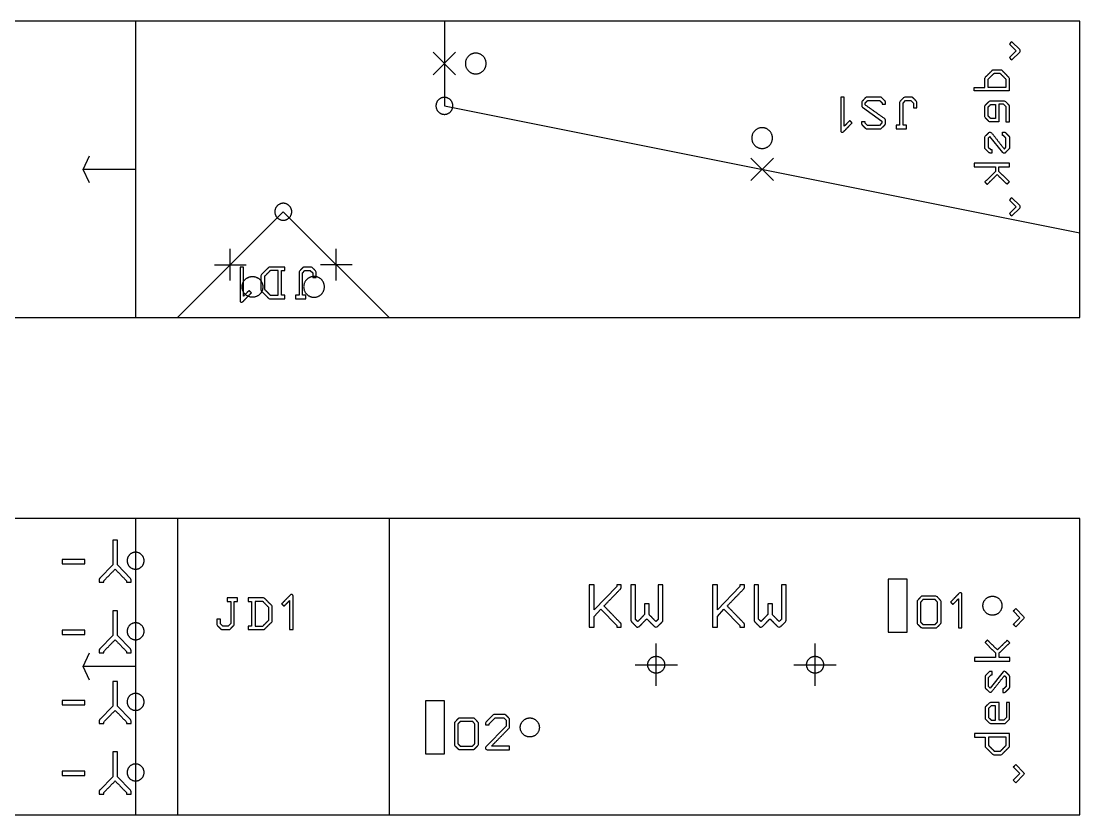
# Model space of a CAD drawing. Header units: millimetres. Extents: x 0 to 2027, y 0 to 1093.
# Drawn here: x 1527.2 to 2027, y 718.6 to 1093.4 of the extents above; entities that cross this region are included whole.
import ezdxf

# ---------------------------------------------------------------- set-up
doc = ezdxf.new("R2010")
doc.units = ezdxf.units.MM
for name, color, linetype, true_color in [('01_chablon_decoupe', 3, 'Continuous', 0x00ff00), ('02_chablon_gravure', 5, 'Continuous', 0x0000ff), ('03_chablon_decoupe_text', 20, 'Continuous', 0xff2800), ('04_chablon_contour', 200, 'Continuous', 0xbf3fff)]:
    doc.layers.add(name, color=color, linetype=linetype, true_color=true_color)

msp = doc.modelspace()

# ---------------------------------------------------------------- linework, layer by layer
at = {"layer": '01_chablon_decoupe'}
for points in [[(1936.51, 804.85), (1945.51, 804.85), (1945.51, 829.85), (1936.51, 829.85)], [(1718.09, 747.35), (1727.09, 747.35), (1727.09, 772.35), (1718.09, 772.35)]]:
    msp.add_lwpolyline(points, close=True, dxfattribs=at)
for points, knots in [([(1723, 1053.38), (1723, 1057.38), (1727, 1057.38), (1731, 1057.38), (1731, 1053.38), (1731, 1049.38), (1727, 1049.38), (1723, 1049.38), (1723, 1053.38)], [0, 0, 0, 6.283185, 6.283185, 12.566371, 12.566371, 18.849556, 18.849556, 25.132741, 25.132741, 25.132741]), ([(1646.93, 1003.38), (1646.93, 1007.38), (1650.93, 1007.38), (1654.93, 1007.38), (1654.93, 1003.38), (1654.93, 999.38), (1650.93, 999.38), (1646.93, 999.38), (1646.93, 1003.38)], [0, 0, 0, 6.283185, 6.283185, 12.566371, 12.566371, 18.849556, 18.849556, 25.132741, 25.132741, 25.132741]), ([(1577.22, 838.6), (1577.22, 842.6), (1581.22, 842.6), (1585.22, 842.6), (1585.22, 838.6), (1585.22, 834.6), (1581.22, 834.6), (1577.22, 834.6), (1577.22, 838.6)], [0, 0, 0, 6.283185, 6.283185, 12.566371, 12.566371, 18.849556, 18.849556, 25.132741, 25.132741, 25.132741]), ([(1990.25, 817.35), (1990.25, 821.85), (1985.75, 821.85), (1981.25, 821.85), (1981.25, 817.35), (1981.25, 812.85), (1985.75, 812.85), (1990.25, 812.85), (1990.25, 817.35)], [0, 0, 0, 7.068583, 7.068583, 14.137167, 14.137167, 21.20575, 21.20575, 28.274334, 28.274334, 28.274334]), ([(1577.22, 805.26), (1577.22, 809.26), (1581.22, 809.26), (1585.22, 809.26), (1585.22, 805.26), (1585.22, 801.26), (1581.22, 801.26), (1577.22, 801.26), (1577.22, 805.26)], [0, 0, 0, 6.283185, 6.283185, 12.566371, 12.566371, 18.849556, 18.849556, 25.132741, 25.132741, 25.132741]), ([(1823, 789.47), (1823, 785.47), (1827, 785.47), (1831, 785.47), (1831, 789.47), (1831, 793.47), (1827, 793.47), (1823, 793.47), (1823, 789.47)], [0, 0, 0, 6.283185, 6.283185, 12.566371, 12.566371, 18.849556, 18.849556, 25.132741, 25.132741, 25.132741]), ([(1898, 789.47), (1898, 785.47), (1902, 785.47), (1906, 785.47), (1906, 789.47), (1906, 793.47), (1902, 793.47), (1898, 793.47), (1898, 789.47)], [0, 0, 0, 6.283185, 6.283185, 12.566371, 12.566371, 18.849556, 18.849556, 25.132741, 25.132741, 25.132741]), ([(1577.22, 771.93), (1577.22, 775.93), (1581.22, 775.93), (1585.22, 775.93), (1585.22, 771.93), (1585.22, 767.93), (1581.22, 767.93), (1577.22, 767.93), (1577.22, 771.93)], [0, 0, 0, 6.283185, 6.283185, 12.566371, 12.566371, 18.849556, 18.849556, 25.132741, 25.132741, 25.132741]), ([(1771.83, 759.85), (1771.83, 764.35), (1767.33, 764.35), (1762.83, 764.35), (1762.83, 759.85), (1762.83, 755.35), (1767.33, 755.35), (1771.83, 755.35), (1771.83, 759.85)], [0, 0, 0, 7.068583, 7.068583, 14.137167, 14.137167, 21.20575, 21.20575, 28.274334, 28.274334, 28.274334]), ([(1577.22, 738.6), (1577.22, 742.6), (1581.22, 742.6), (1585.22, 742.6), (1585.22, 738.6), (1585.22, 734.6), (1581.22, 734.6), (1577.22, 734.6), (1577.22, 738.6)], [0, 0, 0, 6.283185, 6.283185, 12.566371, 12.566371, 18.849556, 18.849556, 25.132741, 25.132741, 25.132741])]:
    msp.add_rational_spline(points, [1, 0.707106781187, 1, 0.707106781187, 1, 0.707106781187, 1, 0.707106781187, 1], degree=2, knots=knots, dxfattribs=at)
at = {"layer": '02_chablon_gravure'}
for p, q in [((1581.22, 1093.38), (1581.22, 953.38)), ((1732.3, 1078.68), (1721.7, 1068.08)), ((1721.7, 1078.68), (1732.3, 1068.08)), ((1871.7, 1028.68), (1882.3, 1018.08)), ((1871.7, 1018.08), (1882.3, 1028.68)), ((1581.22, 1023.38), (1556.38, 1023.38)), ((1625.93, 970.88), (1625.93, 985.88)), ((1675.93, 970.88), (1675.93, 985.88)), ((1618.43, 978.38), (1633.43, 978.38)), ((1683.43, 978.38), (1668.43, 978.38)), ((1581.22, 858.6), (1581.22, 718.6)), ((1600.93, 858.6), (1600.93, 718.6)), ((1700.93, 858.6), (1700.93, 718.6)), ((1581.22, 788.6), (1556.38, 788.6))]:
    msp.add_line(p, q, dxfattribs=at)
for points in [[(1727, 1093.38), (1727, 1053.38), (2027, 993.38)], [(1559.48, 1016.96), (1556.38, 1023.38), (1559.48, 1029.8)], [(1700.93, 953.38), (1650.93, 1003.38), (1600.93, 953.38)], [(1559.48, 782.17), (1556.38, 788.6), (1559.48, 795.02)]]:
    msp.add_lwpolyline(points, dxfattribs=at)
for points in [[(1741.8, 1078.28), (1746.7, 1078.28), (1746.7, 1073.38), (1746.7, 1068.48), (1741.8, 1068.48), (1736.9, 1068.48), (1736.9, 1073.38), (1736.9, 1078.28), (1741.8, 1078.28)], [(1872.1, 1038.18), (1872.1, 1043.08), (1877, 1043.08), (1881.9, 1043.08), (1881.9, 1038.18), (1881.9, 1033.28), (1877, 1033.28), (1872.1, 1033.28), (1872.1, 1038.18)], [(1632.93, 964.45), (1636.39, 960.98), (1639.86, 964.45), (1643.33, 967.91), (1639.86, 971.38), (1636.39, 974.84), (1632.93, 971.38), (1629.46, 967.91), (1632.93, 964.45)], [(1668.92, 964.45), (1665.46, 960.98), (1661.99, 964.45), (1658.53, 967.91), (1661.99, 971.38), (1665.46, 974.84), (1668.92, 971.38), (1672.39, 967.91), (1668.92, 964.45)]]:
    msp.add_rational_spline(points, [1, 0.707106781187, 1, 0.707106781187, 1, 0.707106781187, 1, 0.707106781187, 1], degree=2, knots=[0, 0, 0, 7.699393, 7.699393, 15.398787, 15.398787, 23.09818, 23.09818, 30.797573, 30.797573, 30.797573], dxfattribs=at)
at = {"layer": '03_chablon_decoupe_text'}
for p, q in [((1827, 779.47), (1827, 799.47)), ((1902, 779.47), (1902, 799.47)), ((1817, 789.47), (1837, 789.47)), ((1892, 789.47), (1912, 789.47))]:
    msp.add_line(p, q, dxfattribs=at)
for points in [[(1998.65, 1079.93), (1994.91, 1083.67), (1994.34, 1083.1), (1993.76, 1082.53), (1996.93, 1079.36), (1993.76, 1076.2), (1994.34, 1075.63), (1994.91, 1075.05), (1998.65, 1078.79)], [(1941.94, 1055), (1941.94, 1044.2), (1940.31, 1044.2), (1940.31, 1042.56), (1945.19, 1042.56), (1945.19, 1044.2), (1943.55, 1044.2), (1943.55, 1054.67), (1944.7, 1055.84), (1947.23, 1055.84), (1948.43, 1054.73), (1948.43, 1052.52), (1950.04, 1052.52), (1950.04, 1055.11)], [(1924.38, 1052.71), (1933.6, 1046.22), (1933.6, 1045.34), (1932.42, 1044.17), (1926.7, 1044.17), (1925.66, 1045.26), (1925.66, 1045.81), (1923.97, 1045.81), (1923.97, 1044.93)], [(1993.71, 1053.26), (1993.71, 1045.76), (1992.18, 1045.76), (1992.18, 1052.93), (1990.95, 1054.11), (1988.8, 1054.11), (1988.8, 1045.82), (1984.65, 1045.82)], [(1990.6, 1031.33), (1984.57, 1038.94), (1983.75, 1038.15), (1983.75, 1033.95), (1984.95, 1032.75), (1985.47, 1032.75), (1985.47, 1031.12), (1984.6, 1031.12)], [(1998.65, 1006.3), (1994.91, 1010.03), (1994.34, 1009.46), (1993.76, 1008.89), (1996.93, 1005.73), (1993.76, 1002.56), (1994.34, 1001.99), (1994.91, 1001.42), (1998.65, 1005.15)], [(1644.48, 962.33), (1651.73, 962.33), (1651.73, 963.94), (1650.12, 963.94), (1650.12, 975.64), (1651.73, 975.64), (1651.73, 977.28), (1644.51, 977.28)], [(1658.36, 974.77), (1658.36, 963.97), (1656.72, 963.97), (1656.72, 962.33), (1661.61, 962.33), (1661.61, 963.97), (1659.97, 963.97), (1659.97, 974.44), (1661.11, 975.62), (1663.65, 975.62), (1664.85, 974.5), (1664.85, 972.29), (1666.46, 972.29), (1666.46, 974.88)], [(1578.8, 830.24), (1572.62, 836.61), (1572.62, 848.28), (1570.4, 848.28), (1570.4, 836.61), (1564.29, 830.28)], [(1810.49, 826.05), (1810.49, 827.18), (1808.35, 827.18), (1808.35, 826.49), (1797.69, 815.44), (1797.69, 827.18), (1795.4, 827.18), (1795.4, 807.25), (1797.69, 807.25), (1797.69, 812.31), (1800.82, 815.69), (1808.35, 807.94), (1808.35, 807.25), (1810.53, 807.25), (1810.53, 808.38)], [(1868.66, 826.05), (1868.66, 827.18), (1866.52, 827.18), (1866.52, 826.49), (1855.86, 815.44), (1855.86, 827.18), (1853.57, 827.18), (1853.57, 807.25), (1855.86, 807.25), (1855.86, 812.31), (1858.99, 815.69), (1866.52, 807.94), (1866.52, 807.25), (1868.7, 807.25), (1868.7, 808.38)], [(1627.73, 808.56), (1627.73, 819.36), (1629.37, 819.36), (1629.37, 821), (1624.48, 821), (1624.48, 819.36), (1626.12, 819.36), (1626.12, 808.89), (1624.97, 807.72), (1622.44, 807.72), (1621.24, 808.84), (1621.24, 811.05), (1619.63, 811.05), (1619.63, 808.46)], [(1641.61, 821), (1634.36, 821), (1634.36, 819.39), (1635.97, 819.39), (1635.97, 807.69), (1634.36, 807.69), (1634.36, 806.06), (1641.58, 806.06)], [(1578.8, 796.91), (1572.62, 803.27), (1572.62, 814.94), (1570.4, 814.94), (1570.4, 803.27), (1564.29, 796.94)], [(2000.47, 811.12), (1996.73, 807.39), (1996.16, 807.96), (1995.58, 808.53), (1998.75, 811.7), (1995.58, 814.86), (1996.16, 815.43), (1996.73, 816.01), (2000.47, 812.27)], [(1990.73, 786.09), (1984.7, 778.48), (1983.88, 779.27), (1983.88, 783.47), (1985.08, 784.67), (1985.6, 784.67), (1985.6, 786.31), (1984.73, 786.31)], [(1578.8, 763.58), (1572.62, 769.94), (1572.62, 781.61), (1570.4, 781.61), (1570.4, 769.94), (1564.29, 763.61)], [(1993.84, 764.16), (1993.84, 771.66), (1992.31, 771.66), (1992.31, 764.49), (1991.08, 763.31), (1988.93, 763.31), (1988.93, 771.61), (1984.78, 771.61)], [(1746.45, 761.89), (1746.45, 761.02), (1748.06, 761.02), (1748.06, 761.57), (1750.9, 764.4), (1755.01, 764.4), (1756.19, 763.23), (1756.19, 760.45), (1746.61, 750.74)], [(1578.8, 730.24), (1572.62, 736.61), (1572.62, 748.28), (1570.4, 748.28), (1570.4, 736.61), (1564.29, 730.28)], [(2000.47, 737.49), (1996.73, 733.75), (1996.16, 734.32), (1995.58, 734.9), (1998.75, 738.06), (1995.58, 741.22), (1996.16, 741.8), (1996.73, 742.37), (2000.47, 738.63)]]:
    msp.add_lwpolyline(points, dxfattribs=at)
for points, knots in [([(1998.65, 1078.79), (1998.78, 1078.93), (1998.86, 1079.14), (1998.86, 1079.39), (1998.86, 1079.58), (1998.81, 1079.77), (1998.65, 1079.93)], [30.039998, 30.039998, 30.039998, 30.039998, 31.039998, 31.039998, 31.039998, 32.039998, 32.039998, 32.039998, 32.039998]), ([(1914.51, 1040.95), (1914.62, 1040.9), (1914.78, 1040.9), (1914.89, 1040.9), (1915.08, 1040.9), (1915.27, 1041.01), (1915.43, 1041.17)], [7, 7, 7, 7, 8, 8, 8, 9, 9, 9, 9]), ([(1991.83, 1031.28), (1991.66, 1031.12), (1991.45, 1031.03), (1991.2, 1031.03), (1990.95, 1031.03), (1990.76, 1031.14), (1990.6, 1031.33)], [29.769314, 29.769314, 29.769314, 29.769314, 30.769314, 30.769314, 30.769314, 31.769314, 31.769314, 31.769314, 31.769314]), ([(1998.65, 1005.15), (1998.78, 1005.29), (1998.86, 1005.51), (1998.86, 1005.75), (1998.86, 1005.94), (1998.81, 1006.13), (1998.65, 1006.3)], [30.039998, 30.039998, 30.039998, 30.039998, 31.039998, 31.039998, 31.039998, 32.039998, 32.039998, 32.039998, 32.039998]), ([(1630.92, 960.73), (1631.03, 960.67), (1631.2, 960.67), (1631.31, 960.67), (1631.5, 960.67), (1631.69, 960.78), (1631.85, 960.94)], [7, 7, 7, 7, 8, 8, 8, 9, 9, 9, 9]), ([(1655.17, 822.61), (1655.06, 822.66), (1654.89, 822.66), (1654.78, 822.66), (1654.59, 822.66), (1654.4, 822.56), (1654.24, 822.39)], [7, 7, 7, 7, 8, 8, 8, 9, 9, 9, 9]), ([(1970.95, 823.43), (1970.84, 823.48), (1970.68, 823.48), (1970.57, 823.48), (1970.38, 823.48), (1970.18, 823.38), (1970.02, 823.21)], [7, 7, 7, 7, 8, 8, 8, 9, 9, 9, 9]), ([(2000.47, 812.27), (2000.6, 812.13), (2000.68, 811.91), (2000.68, 811.67), (2000.68, 811.48), (2000.63, 811.29), (2000.47, 811.12)], [30.039998, 30.039998, 30.039998, 30.039998, 31.039998, 31.039998, 31.039998, 32.039998, 32.039998, 32.039998, 32.039998]), ([(1826.09, 807.58), (1826.31, 807.36), (1826.6, 807.22), (1826.86, 807.22), (1827.15, 807.22), (1827.4, 807.36), (1827.62, 807.54)], [-2, -2, -2, -2, -1, -1, -1, 0, 0, 0, 0]), ([(1884.26, 807.58), (1884.48, 807.36), (1884.77, 807.22), (1885.03, 807.22), (1885.32, 807.22), (1885.57, 807.36), (1885.79, 807.54)], [-2, -2, -2, -2, -1, -1, -1, 0, 0, 0, 0]), ([(1991.96, 786.14), (1991.79, 786.31), (1991.57, 786.39), (1991.33, 786.39), (1991.08, 786.39), (1990.89, 786.28), (1990.73, 786.09)], [29.769314, 29.769314, 29.769314, 29.769314, 30.769314, 30.769314, 30.769314, 31.769314, 31.769314, 31.769314, 31.769314]), ([(1746.61, 750.74), (1746.45, 750.58), (1746.37, 750.36), (1746.37, 750.17), (1746.37, 749.98), (1746.45, 749.76), (1746.61, 749.59), (1746.78, 749.43), (1747, 749.35), (1747.19, 749.35)], [28.231629, 28.231629, 28.231629, 28.231629, 29.231629, 29.231629, 29.231629, 30.231629, 30.231629, 30.231629, 31.231629, 31.231629, 31.231629, 31.231629]), ([(2000.47, 738.63), (2000.6, 738.5), (2000.68, 738.28), (2000.68, 738.03), (2000.68, 737.84), (2000.63, 737.65), (2000.47, 737.49)], [30.039998, 30.039998, 30.039998, 30.039998, 31.039998, 31.039998, 31.039998, 32.039998, 32.039998, 32.039998, 32.039998])]:
    msp.add_open_spline(points, degree=3, knots=knots, dxfattribs=at)
for points, degree in [([(1982.39, 1066.93), (1984.04, 1068.56), (1985.69, 1070.2)], 2), ([(1985.69, 1070.2), (1985.88, 1070.39), (1986.13, 1070.44), (1986.26, 1070.44)], 3), ([(1986.26, 1070.44), (1987.94, 1070.44), (1989.62, 1070.44)], 2), ([(1989.62, 1070.44), (1989.89, 1070.44), (1990.11, 1070.28), (1990.19, 1070.2)], 3), ([(1990.19, 1070.2), (1991.84, 1068.52), (1993.49, 1066.84)], 2), ([(1982.15, 1066.38), (1982.15, 1066.65), (1982.31, 1066.84), (1982.39, 1066.93)], 3), ([(1982.15, 1062.13), (1982.15, 1064.25), (1982.15, 1066.38)], 2), ([(1983.75, 1066.03), (1985.17, 1067.43), (1986.59, 1068.83)], 2), ([(1983.75, 1062.13), (1983.75, 1064.08), (1983.75, 1066.03)], 2), ([(1986.59, 1068.83), (1987.94, 1068.83), (1989.29, 1068.83)], 2), ([(1989.29, 1068.83), (1990.71, 1067.39), (1992.13, 1065.94)], 2), ([(1992.13, 1065.94), (1992.13, 1064.03), (1992.13, 1062.13)], 2), ([(1993.49, 1066.84), (1993.68, 1066.65), (1993.71, 1066.38), (1993.71, 1066.27)], 3), ([(1993.71, 1066.27), (1993.71, 1063.38), (1993.71, 1060.49)], 2), ([(1977.13, 1060.49), (1977.13, 1061.31), (1977.13, 1062.13)], 2), ([(1977.13, 1062.13), (1979.64, 1062.13), (1982.15, 1062.13)], 2), ([(1993.71, 1060.49), (1985.42, 1060.49), (1977.13, 1060.49)], 2), ([(1992.13, 1062.13), (1987.94, 1062.13), (1983.75, 1062.13)], 2), ([(1915.73, 1057.48), (1914.92, 1057.48), (1914.1, 1057.48)], 2), ([(1914.1, 1057.48), (1914.1, 1049.6), (1914.1, 1041.72)], 2), ([(1915.73, 1043.73), (1915.73, 1050.61), (1915.73, 1057.48)], 2), ([(1924.24, 1055.54), (1924.11, 1055.38), (1924.02, 1055.22), (1924.02, 1055)], 3), ([(1924.02, 1055), (1924.02, 1054.19), (1924.02, 1053.39)], 2), ([(1925.8, 1057.23), (1925.02, 1056.39), (1924.24, 1055.54)], 2), ([(1925.66, 1054.67), (1926.21, 1055.27), (1926.75, 1055.87)], 2), ([(1925.66, 1053.83), (1925.66, 1054.25), (1925.66, 1054.67)], 2), ([(1926.4, 1057.53), (1926.15, 1057.53), (1925.96, 1057.4), (1925.8, 1057.23)], 3), ([(1932.83, 1057.53), (1929.62, 1057.53), (1926.4, 1057.53)], 2), ([(1926.75, 1055.87), (1929.63, 1055.87), (1932.51, 1055.87)], 2), ([(1932.51, 1055.87), (1933.09, 1055.3), (1933.68, 1054.73)], 2), ([(1933.41, 1057.29), (1933.16, 1057.53), (1932.83, 1057.53)], 2), ([(1935.07, 1055.63), (1934.24, 1056.46), (1933.41, 1057.29)], 2), ([(1933.68, 1054.73), (1933.68, 1054.47), (1933.68, 1054.21)], 2), ([(1935.32, 1055.05), (1935.32, 1055.38), (1935.07, 1055.63)], 2), ([(1935.32, 1054.21), (1935.32, 1054.63), (1935.32, 1055.05)], 2), ([(1942.16, 1055.57), (1941.97, 1055.38), (1941.94, 1055.11), (1941.94, 1055)], 3), ([(1943.77, 1057.23), (1942.97, 1056.4), (1942.16, 1055.57)], 2), ([(1944.37, 1057.48), (1944.1, 1057.48), (1943.88, 1057.34), (1943.77, 1057.23)], 3), ([(1947.59, 1057.48), (1945.98, 1057.48), (1944.37, 1057.48)], 2), ([(1948.16, 1057.26), (1947.97, 1057.45), (1947.7, 1057.48), (1947.59, 1057.48)], 3), ([(1949.8, 1055.68), (1948.98, 1056.47), (1948.16, 1057.26)], 2), ([(1950.04, 1055.11), (1950.04, 1055.38), (1949.88, 1055.6), (1949.8, 1055.68)], 3), ([(1982.42, 1053.78), (1983.28, 1054.61), (1984.14, 1055.44)], 2), ([(1984.14, 1055.44), (1984.22, 1055.53), (1984.41, 1055.72), (1984.68, 1055.72)], 3), ([(1984.68, 1055.72), (1987.98, 1055.72), (1991.28, 1055.72)], 2), ([(1991.28, 1055.72), (1991.42, 1055.72), (1991.66, 1055.69), (1991.85, 1055.5)], 3), ([(1991.85, 1055.5), (1992.67, 1054.65), (1993.49, 1053.81)], 2), ([(1924.02, 1053.39), (1924.02, 1053.12), (1924.13, 1052.87), (1924.38, 1052.71)], 3), ([(1934.88, 1047.33), (1930.27, 1050.58), (1925.66, 1053.83)], 2), ([(1933.68, 1054.21), (1934.5, 1054.21), (1935.32, 1054.21)], 2), ([(1982.12, 1053.18), (1982.12, 1053.32), (1982.23, 1053.59), (1982.42, 1053.78)], 3), ([(1982.12, 1048.24), (1982.12, 1050.71), (1982.12, 1053.18)], 2), ([(1983.78, 1052.88), (1984.4, 1053.48), (1985.01, 1054.08)], 2), ([(1983.78, 1048.57), (1983.78, 1050.73), (1983.78, 1052.88)], 2), ([(1985.01, 1054.08), (1986.06, 1054.08), (1987.11, 1054.08)], 2), ([(1987.11, 1054.08), (1987.11, 1050.74), (1987.11, 1047.4)], 2), ([(1993.49, 1053.81), (1993.57, 1053.73), (1993.71, 1053.51), (1993.71, 1053.26)], 3), ([(1915.43, 1041.17), (1917.47, 1043.26), (1919.5, 1045.34)], 2), ([(1918.35, 1046.41), (1917.04, 1045.07), (1915.73, 1043.73)], 2), ([(1919.5, 1045.34), (1918.92, 1045.88), (1918.35, 1046.41)], 2), ([(1923.97, 1044.93), (1923.97, 1044.61), (1924.22, 1044.36)], 2), ([(1935.23, 1046.65), (1935.23, 1046.93), (1935.12, 1047.17), (1934.88, 1047.33)], 3), ([(1934.99, 1044.44), (1935.23, 1044.69), (1935.23, 1045.02)], 2), ([(1935.23, 1045.02), (1935.23, 1045.83), (1935.23, 1046.65)], 2), ([(1982.42, 1047.67), (1982.34, 1047.75), (1982.12, 1047.97), (1982.12, 1048.24)], 3), ([(1984.11, 1046.06), (1983.26, 1046.87), (1982.42, 1047.67)], 2), ([(1984.98, 1047.4), (1984.38, 1047.98), (1983.78, 1048.57)], 2), ([(1984.65, 1045.82), (1984.52, 1045.82), (1984.3, 1045.87), (1984.11, 1046.06)], 3), ([(1987.11, 1047.4), (1986.05, 1047.4), (1984.98, 1047.4)], 2), ([(1914.1, 1041.72), (1914.1, 1041.36), (1914.18, 1041.09), (1914.51, 1040.95)], 3), ([(1924.22, 1044.36), (1925.01, 1043.57), (1925.8, 1042.78)], 2), ([(1925.8, 1042.78), (1925.96, 1042.62), (1926.15, 1042.56), (1926.37, 1042.56)], 3), ([(1926.37, 1042.56), (1929.56, 1042.56), (1932.75, 1042.56)], 2), ([(1932.75, 1042.56), (1932.97, 1042.56), (1933.16, 1042.62), (1933.32, 1042.78)], 3), ([(1933.32, 1042.78), (1934.16, 1043.61), (1934.99, 1044.44)], 2), ([(1982.36, 1039.11), (1983.22, 1039.93), (1984.08, 1040.74)], 2), ([(1984.08, 1040.74), (1984.22, 1040.88), (1984.41, 1040.96), (1984.61, 1040.96)], 3), ([(1984.61, 1040.96), (1984.66, 1040.96), (1984.71, 1040.96)], 2), ([(1984.71, 1040.96), (1984.95, 1040.93), (1985.17, 1040.85), (1985.31, 1040.66)], 3), ([(1985.31, 1040.66), (1988.31, 1036.87), (1991.31, 1033.08)], 2), ([(1990.52, 1039.35), (1990.52, 1040.17), (1990.52, 1040.99)], 2), ([(1990.52, 1040.99), (1990.9, 1040.99), (1991.28, 1040.99)], 2), ([(1991.28, 1040.99), (1991.53, 1040.99), (1991.72, 1040.91), (1991.88, 1040.74)], 3), ([(1991.88, 1040.74), (1992.7, 1039.9), (1993.52, 1039.05)], 2), ([(1982.12, 1038.51), (1982.12, 1038.75), (1982.2, 1038.94), (1982.36, 1039.11)], 3), ([(1982.12, 1033.63), (1982.12, 1036.07), (1982.12, 1038.51)], 2), ([(1990.93, 1039.35), (1990.72, 1039.35), (1990.52, 1039.35)], 2), ([(1992.13, 1038.15), (1991.53, 1038.75), (1990.93, 1039.35)], 2), ([(1992.13, 1033.9), (1992.13, 1036.03), (1992.13, 1038.15)], 2), ([(1993.52, 1039.05), (1993.76, 1038.81), (1993.76, 1038.48)], 2), ([(1993.76, 1038.48), (1993.76, 1036.03), (1993.76, 1033.57)], 2), ([(1982.36, 1033.05), (1982.12, 1033.3), (1982.12, 1033.63)], 2), ([(1984.03, 1031.36), (1983.2, 1032.21), (1982.36, 1033.05)], 2), ([(1984.6, 1031.12), (1984.27, 1031.12), (1984.03, 1031.36)], 2), ([(1991.31, 1033.08), (1991.72, 1033.49), (1992.13, 1033.9)], 2), ([(1993.52, 1033), (1992.67, 1032.14), (1991.83, 1031.28)], 2), ([(1993.76, 1033.57), (1993.76, 1033.24), (1993.52, 1033)], 2), ([(1993.76, 1026.26), (1985.45, 1026.26), (1977.13, 1026.26)], 2), ([(1977.13, 1026.26), (1977.13, 1025.42), (1977.13, 1024.57)], 2), ([(1993.76, 1024.57), (1993.76, 1025.42), (1993.76, 1026.26)], 2), ([(1977.13, 1024.57), (1982.12, 1024.57), (1987.11, 1024.57)], 2), ([(1987.11, 1022.36), (1984.61, 1019.91), (1982.12, 1017.45)], 2), ([(1983.26, 1016.31), (1985.61, 1018.61), (1987.95, 1020.92)], 2), ([(1987.11, 1024.57), (1987.11, 1023.47), (1987.11, 1022.36)], 2), ([(1987.95, 1020.92), (1990.29, 1018.65), (1992.62, 1016.39)], 2), ([(1988.75, 1022.39), (1988.75, 1023.48), (1988.75, 1024.57)], 2), ([(1988.75, 1024.57), (1991.25, 1024.57), (1993.76, 1024.57)], 2), ([(1993.76, 1017.56), (1991.25, 1019.98), (1988.75, 1022.39)], 2), ([(1982.12, 1017.45), (1982.69, 1016.88), (1983.26, 1016.31)], 2), ([(1992.62, 1016.39), (1993.19, 1016.98), (1993.76, 1017.56)], 2), ([(1632.15, 977.25), (1631.33, 977.25), (1630.51, 977.25)], 2), ([(1630.51, 977.25), (1630.51, 969.37), (1630.51, 961.49)], 2), ([(1632.15, 963.51), (1632.15, 970.38), (1632.15, 977.25)], 2), ([(1643.93, 977.01), (1642.28, 975.37), (1640.63, 973.73)], 2), ([(1644.83, 975.62), (1643.43, 974.21), (1642.02, 972.81)], 2), ([(1644.51, 977.28), (1644.37, 977.28), (1644.12, 977.2), (1643.93, 977.01)], 3), ([(1648.49, 975.62), (1646.66, 975.62), (1644.83, 975.62)], 2), ([(1648.49, 963.94), (1648.49, 969.78), (1648.49, 975.62)], 2), ([(1658.58, 975.34), (1658.39, 975.15), (1658.36, 974.88), (1658.36, 974.77)], 3), ([(1660.19, 977.01), (1659.38, 976.18), (1658.58, 975.34)], 2), ([(1660.79, 977.25), (1660.51, 977.25), (1660.3, 977.12), (1660.19, 977.01)], 3), ([(1664.01, 977.25), (1662.4, 977.25), (1660.79, 977.25)], 2), ([(1664.58, 977.03), (1664.39, 977.23), (1664.11, 977.25), (1664.01, 977.25)], 3), ([(1666.21, 975.45), (1665.4, 976.24), (1664.58, 977.03)], 2), ([(1666.46, 974.88), (1666.46, 975.15), (1666.3, 975.37), (1666.21, 975.45)], 3), ([(1640.63, 973.73), (1640.55, 973.65), (1640.39, 973.41), (1640.39, 973.13)], 3), ([(1640.39, 973.13), (1640.39, 969.81), (1640.39, 966.48)], 2), ([(1642.02, 972.81), (1642.02, 969.81), (1642.02, 966.81)], 2), ([(1631.85, 960.94), (1633.88, 963.03), (1635.91, 965.12)], 2), ([(1634.77, 966.18), (1633.46, 964.84), (1632.15, 963.51)], 2), ([(1635.91, 965.12), (1635.34, 965.65), (1634.77, 966.18)], 2), ([(1640.39, 966.48), (1640.39, 966.34), (1640.44, 966.1), (1640.63, 965.91)], 3), ([(1640.63, 965.91), (1642.27, 964.24), (1643.91, 962.58)], 2), ([(1642.02, 966.81), (1643.43, 965.38), (1644.83, 963.94)], 2), ([(1630.51, 961.49), (1630.51, 961.13), (1630.6, 960.86), (1630.92, 960.73)], 3), ([(1643.91, 962.58), (1643.99, 962.5), (1644.21, 962.33), (1644.48, 962.33)], 3), ([(1644.83, 963.94), (1646.66, 963.94), (1648.49, 963.94)], 2), ([(1557.31, 839.19), (1551.89, 839.19), (1546.47, 839.19)], 2), ([(1546.47, 839.19), (1546.47, 838.17), (1546.47, 837.15)], 2), ([(1546.47, 837.15), (1551.89, 837.15), (1557.31, 837.15)], 2), ([(1557.31, 837.15), (1557.31, 838.17), (1557.31, 839.19)], 2), ([(1564.29, 830.28), (1563.96, 829.95), (1563.96, 829.51)], 2), ([(1566.15, 829.08), (1568.86, 831.84), (1571.56, 834.61)], 2), ([(1571.56, 834.61), (1574.24, 831.84), (1576.91, 829.08)], 2), ([(1579.09, 829.44), (1579.09, 829.73), (1579.02, 830.02), (1578.8, 830.24)], 3), ([(1563.96, 829.51), (1563.96, 828.95), (1563.96, 828.39)], 2), ([(1563.96, 828.39), (1565.06, 828.39), (1566.15, 828.39)], 2), ([(1566.15, 828.39), (1566.15, 828.73), (1566.15, 829.08)], 2), ([(1576.91, 829.08), (1576.91, 828.73), (1576.91, 828.39)], 2), ([(1576.91, 828.39), (1578, 828.39), (1579.09, 828.39)], 2), ([(1579.09, 828.39), (1579.09, 828.91), (1579.09, 829.44)], 2), ([(1802.35, 817.22), (1806.26, 821.25), (1810.16, 825.29)], 2), ([(1810.16, 825.29), (1810.49, 825.62), (1810.49, 826.05)], 2), ([(1817.18, 827.18), (1816.11, 827.18), (1815.04, 827.18)], 2), ([(1815.04, 827.18), (1815.04, 818.84), (1815.04, 810.49)], 2), ([(1817.18, 810.93), (1817.18, 819.05), (1817.18, 827.18)], 2), ([(1830.16, 827.18), (1829.07, 827.18), (1827.98, 827.18)], 2), ([(1827.98, 827.18), (1827.98, 819.07), (1827.98, 810.96)], 2), ([(1830.16, 810.49), (1830.16, 818.84), (1830.16, 827.18)], 2), ([(1860.52, 817.22), (1864.43, 821.25), (1868.33, 825.29)], 2), ([(1868.33, 825.29), (1868.66, 825.62), (1868.66, 826.05)], 2), ([(1875.35, 827.18), (1874.28, 827.18), (1873.21, 827.18)], 2), ([(1873.21, 827.18), (1873.21, 818.84), (1873.21, 810.49)], 2), ([(1875.35, 810.93), (1875.35, 819.05), (1875.35, 827.18)], 2), ([(1888.33, 827.18), (1887.24, 827.18), (1886.15, 827.18)], 2), ([(1886.15, 827.18), (1886.15, 819.07), (1886.15, 810.96)], 2), ([(1888.33, 810.49), (1888.33, 818.84), (1888.33, 827.18)], 2), ([(1642.18, 820.76), (1642.1, 820.84), (1641.88, 821), (1641.61, 821)], 3), ([(1645.46, 817.43), (1643.82, 819.09), (1642.18, 820.76)], 2), ([(1654.24, 822.39), (1652.21, 820.31), (1650.17, 818.22)], 2), ([(1651.32, 817.16), (1652.63, 818.49), (1653.94, 819.83)], 2), ([(1653.94, 819.83), (1653.94, 812.96), (1653.94, 806.08)], 2), ([(1655.57, 821.85), (1655.57, 822.2), (1655.49, 822.47), (1655.17, 822.61)], 3), ([(1655.57, 806.08), (1655.57, 813.96), (1655.57, 821.85)], 2), ([(1950.41, 819.88), (1950.3, 819.78), (1950.14, 819.58), (1950.14, 819.34)], 3), ([(1951.97, 821.58), (1951.19, 820.73), (1950.41, 819.88)], 2), ([(1952.92, 820.21), (1952.38, 819.61), (1951.83, 819.01)], 2), ([(1952.57, 821.82), (1952.4, 821.82), (1952.16, 821.79), (1951.97, 821.58)], 3), ([(1959.03, 821.82), (1955.8, 821.82), (1952.57, 821.82)], 2), ([(1958.68, 820.21), (1955.8, 820.21), (1952.92, 820.21)], 2), ([(1959.85, 818.98), (1959.26, 819.6), (1958.68, 820.21)], 2), ([(1959.63, 821.58), (1959.55, 821.68), (1959.3, 821.82), (1959.03, 821.82)], 3), ([(1961.27, 819.88), (1960.45, 820.73), (1959.63, 821.58)], 2), ([(1961.48, 819.31), (1961.48, 819.45), (1961.46, 819.69), (1961.27, 819.88)], 3), ([(1970.02, 823.21), (1967.99, 821.13), (1965.96, 819.04)], 2), ([(1967.1, 817.98), (1968.41, 819.31), (1969.72, 820.65)], 2), ([(1969.72, 820.65), (1969.72, 813.78), (1969.72, 806.9)], 2), ([(1971.36, 822.67), (1971.36, 823.02), (1971.28, 823.29), (1970.95, 823.43)], 3), ([(1971.36, 806.9), (1971.36, 814.78), (1971.36, 822.67)], 2), ([(1641.26, 819.39), (1639.43, 819.39), (1637.6, 819.39)], 2), ([(1637.6, 819.39), (1637.6, 813.56), (1637.6, 807.72)], 2), ([(1644.07, 816.53), (1642.66, 817.96), (1641.26, 819.39)], 2), ([(1644.07, 810.53), (1644.07, 813.53), (1644.07, 816.53)], 2), ([(1645.7, 816.86), (1645.7, 816.99), (1645.65, 817.24), (1645.46, 817.43)], 3), ([(1645.7, 810.2), (1645.7, 813.53), (1645.7, 816.86)], 2), ([(1650.17, 818.22), (1650.75, 817.69), (1651.32, 817.16)], 2), ([(1810.2, 809.14), (1806.27, 813.18), (1802.35, 817.22)], 2), ([(1823.66, 818.27), (1822.56, 818.27), (1821.47, 818.27)], 2), ([(1821.47, 818.27), (1821.47, 815.74), (1821.47, 813.22)], 2), ([(1823.66, 813.14), (1823.66, 815.71), (1823.66, 818.27)], 2), ([(1868.37, 809.14), (1864.44, 813.18), (1860.52, 817.22)], 2), ([(1881.83, 818.27), (1880.73, 818.27), (1879.64, 818.27)], 2), ([(1879.64, 818.27), (1879.64, 815.74), (1879.64, 813.22)], 2), ([(1881.83, 813.14), (1881.83, 815.71), (1881.83, 818.27)], 2), ([(1950.14, 819.34), (1950.14, 814.31), (1950.14, 809.28)], 2), ([(1951.83, 819.01), (1951.83, 814.32), (1951.83, 809.63)], 2), ([(1959.85, 809.71), (1959.85, 814.35), (1959.85, 818.98)], 2), ([(1961.48, 809.36), (1961.48, 814.33), (1961.48, 819.31)], 2), ([(1965.96, 819.04), (1966.53, 818.51), (1967.1, 817.98)], 2), ([(1641.26, 807.72), (1642.66, 809.12), (1644.07, 810.53)], 2), ([(1645.46, 809.6), (1645.54, 809.68), (1645.7, 809.93), (1645.7, 810.2)], 3), ([(1815.04, 810.49), (1815.04, 810.05), (1815.36, 809.73)], 2), ([(1815.36, 809.73), (1816.46, 808.64), (1817.55, 807.54)], 2), ([(1818.31, 809.87), (1817.75, 810.4), (1817.18, 810.93)], 2), ([(1821.47, 813.22), (1819.89, 811.54), (1818.31, 809.87)], 2), ([(1819.07, 807.54), (1820.8, 809.36), (1822.53, 811.18)], 2), ([(1822.53, 811.18), (1824.31, 809.38), (1826.09, 807.58)], 2), ([(1826.86, 809.87), (1825.26, 811.51), (1823.66, 813.14)], 2), ([(1827.98, 810.96), (1827.42, 810.42), (1826.86, 809.87)], 2), ([(1829.84, 809.69), (1830.06, 809.91), (1830.16, 810.16), (1830.16, 810.49)], 3), ([(1873.21, 810.49), (1873.21, 810.05), (1873.53, 809.73)], 2), ([(1873.53, 809.73), (1874.63, 808.64), (1875.72, 807.54)], 2), ([(1876.48, 809.87), (1875.92, 810.4), (1875.35, 810.93)], 2), ([(1879.64, 813.22), (1878.06, 811.54), (1876.48, 809.87)], 2), ([(1877.24, 807.54), (1878.97, 809.36), (1880.7, 811.18)], 2), ([(1880.7, 811.18), (1882.48, 809.38), (1884.26, 807.58)], 2), ([(1885.03, 809.87), (1883.43, 811.51), (1881.83, 813.14)], 2), ([(1886.15, 810.96), (1885.59, 810.42), (1885.03, 809.87)], 2), ([(1888.01, 809.69), (1888.23, 809.91), (1888.33, 810.16), (1888.33, 810.49)], 3), ([(1958.68, 808.54), (1959.26, 809.13), (1959.85, 809.71)], 2), ([(1557.31, 805.85), (1551.89, 805.85), (1546.47, 805.85)], 2), ([(1546.47, 805.85), (1546.47, 804.84), (1546.47, 803.82)], 2), ([(1557.31, 803.82), (1557.31, 804.84), (1557.31, 805.85)], 2), ([(1619.63, 808.46), (1619.63, 808.18), (1619.79, 807.96), (1619.87, 807.88)], 3), ([(1619.87, 807.88), (1620.69, 807.09), (1621.51, 806.3)], 2), ([(1621.51, 806.3), (1621.7, 806.11), (1621.97, 806.08), (1622.08, 806.08)], 3), ([(1622.08, 806.08), (1623.69, 806.08), (1625.3, 806.08)], 2), ([(1625.3, 806.08), (1625.57, 806.08), (1625.79, 806.22), (1625.9, 806.33)], 3), ([(1625.9, 806.33), (1626.71, 807.16), (1627.51, 807.99)], 2), ([(1627.51, 807.99), (1627.7, 808.18), (1627.73, 808.46), (1627.73, 808.56)], 3), ([(1637.6, 807.72), (1639.43, 807.72), (1641.26, 807.72)], 2), ([(1641.58, 806.06), (1641.72, 806.06), (1641.97, 806.14), (1642.16, 806.33)], 3), ([(1642.16, 806.33), (1643.81, 807.96), (1645.46, 809.6)], 2), ([(1653.94, 806.08), (1654.76, 806.08), (1655.57, 806.08)], 2), ([(1810.53, 808.38), (1810.53, 808.82), (1810.2, 809.14)], 2), ([(1817.55, 807.54), (1817.87, 807.22), (1818.31, 807.22)], 2), ([(1818.31, 807.22), (1818.56, 807.22), (1818.86, 807.33), (1819.07, 807.54)], 3), ([(1827.62, 807.54), (1828.73, 808.62), (1829.84, 809.69)], 2), ([(1868.7, 808.38), (1868.7, 808.82), (1868.37, 809.14)], 2), ([(1875.72, 807.54), (1876.04, 807.22), (1876.48, 807.22)], 2), ([(1876.48, 807.22), (1876.73, 807.22), (1877.03, 807.33), (1877.24, 807.54)], 3), ([(1885.79, 807.54), (1886.9, 808.62), (1888.01, 809.69)], 2), ([(1950.14, 809.28), (1950.14, 809.14), (1950.19, 808.87), (1950.38, 808.68)], 3), ([(1950.38, 808.68), (1951.19, 807.9), (1951.99, 807.12)], 2), ([(1951.83, 809.63), (1952.36, 809.08), (1952.89, 808.54)], 2), ([(1951.99, 807.12), (1952.08, 807.04), (1952.29, 806.9), (1952.57, 806.9)], 3), ([(1952.57, 806.9), (1955.78, 806.9), (1959, 806.9)], 2), ([(1952.89, 808.54), (1955.78, 808.54), (1958.68, 808.54)], 2), ([(1959, 806.9), (1959.14, 806.9), (1959.38, 806.96), (1959.58, 807.15)], 3), ([(1959.58, 807.15), (1960.41, 807.97), (1961.24, 808.78)], 2), ([(1961.24, 808.78), (1961.35, 808.87), (1961.48, 809.08), (1961.48, 809.36)], 3), ([(1969.72, 806.9), (1970.54, 806.9), (1971.36, 806.9)], 2), ([(1546.47, 803.82), (1551.89, 803.82), (1557.31, 803.82)], 2), ([(1566.15, 795.74), (1568.86, 798.51), (1571.56, 801.27)], 2), ([(1571.56, 801.27), (1574.24, 798.51), (1576.91, 795.74)], 2), ([(1983.39, 801.11), (1982.82, 800.54), (1982.25, 799.97)], 2), ([(1982.25, 799.97), (1984.74, 797.51), (1987.24, 795.06)], 2), ([(1988.08, 796.51), (1985.74, 798.81), (1983.39, 801.11)], 2), ([(1992.75, 801.03), (1990.42, 798.77), (1988.08, 796.51)], 2), ([(1988.87, 795.03), (1991.38, 797.45), (1993.89, 799.86)], 2), ([(1993.89, 799.86), (1993.32, 800.45), (1992.75, 801.03)], 2), ([(1564.29, 796.94), (1563.96, 796.62), (1563.96, 796.18)], 2), ([(1563.96, 796.18), (1563.96, 795.62), (1563.96, 795.05)], 2), ([(1563.96, 795.05), (1565.06, 795.05), (1566.15, 795.05)], 2), ([(1566.15, 795.05), (1566.15, 795.4), (1566.15, 795.74)], 2), ([(1576.91, 795.74), (1576.91, 795.4), (1576.91, 795.05)], 2), ([(1576.91, 795.05), (1578, 795.05), (1579.09, 795.05)], 2), ([(1579.09, 796.11), (1579.09, 796.4), (1579.02, 796.69), (1578.8, 796.91)], 3), ([(1579.09, 795.05), (1579.09, 795.58), (1579.09, 796.11)], 2), ([(1987.24, 795.06), (1987.24, 793.96), (1987.24, 792.85)], 2), ([(1988.87, 792.85), (1988.87, 793.94), (1988.87, 795.03)], 2), ([(1987.24, 792.85), (1982.25, 792.85), (1977.26, 792.85)], 2), ([(1977.26, 792.85), (1977.26, 792.01), (1977.26, 791.16)], 2), ([(1977.26, 791.16), (1985.57, 791.16), (1993.89, 791.16)], 2), ([(1993.89, 792.85), (1991.38, 792.85), (1988.87, 792.85)], 2), ([(1993.89, 791.16), (1993.89, 792.01), (1993.89, 792.85)], 2), ([(1984.16, 786.06), (1983.32, 785.21), (1982.49, 784.37)], 2), ([(1984.73, 786.31), (1984.4, 786.31), (1984.16, 786.06)], 2), ([(1993.65, 784.42), (1992.8, 785.28), (1991.96, 786.14)], 2), ([(1982.49, 784.37), (1982.25, 784.12), (1982.25, 783.8)], 2), ([(1982.25, 783.8), (1982.25, 781.36), (1982.25, 778.91)], 2), ([(1985.44, 776.76), (1988.44, 780.55), (1991.44, 784.34)], 2), ([(1991.44, 784.34), (1991.85, 783.93), (1992.26, 783.52)], 2), ([(1992.26, 783.52), (1992.26, 781.4), (1992.26, 779.27)], 2), ([(1993.89, 783.85), (1993.89, 784.18), (1993.65, 784.42)], 2), ([(1993.89, 778.94), (1993.89, 781.4), (1993.89, 783.85)], 2), ([(1982.25, 778.91), (1982.25, 778.67), (1982.33, 778.48), (1982.49, 778.31)], 3), ([(1982.49, 778.31), (1983.35, 777.5), (1984.21, 776.68)], 2), ([(1984.21, 776.68), (1984.35, 776.54), (1984.54, 776.46), (1984.74, 776.46)], 3), ([(1984.74, 776.46), (1984.79, 776.46), (1984.84, 776.46)], 2), ([(1984.84, 776.46), (1985.08, 776.49), (1985.3, 776.57), (1985.44, 776.76)], 3), ([(1991.06, 778.07), (1990.85, 778.07), (1990.65, 778.07)], 2), ([(1990.65, 778.07), (1990.65, 777.25), (1990.65, 776.43)], 2), ([(1990.65, 776.43), (1991.03, 776.43), (1991.41, 776.43)], 2), ([(1992.26, 779.27), (1991.66, 778.67), (1991.06, 778.07)], 2), ([(1991.41, 776.43), (1991.66, 776.43), (1991.85, 776.51), (1992.01, 776.68)], 3), ([(1992.01, 776.68), (1992.83, 777.52), (1993.65, 778.37)], 2), ([(1993.65, 778.37), (1993.89, 778.61), (1993.89, 778.94)], 2), ([(1557.31, 772.52), (1551.89, 772.52), (1546.47, 772.52)], 2), ([(1546.47, 772.52), (1546.47, 771.5), (1546.47, 770.48)], 2), ([(1546.47, 770.48), (1551.89, 770.48), (1557.31, 770.48)], 2), ([(1557.31, 770.48), (1557.31, 771.5), (1557.31, 772.52)], 2), ([(1982.55, 769.75), (1982.47, 769.67), (1982.25, 769.45), (1982.25, 769.18)], 3), ([(1984.24, 771.36), (1983.39, 770.56), (1982.55, 769.75)], 2), ([(1985.11, 770.02), (1984.51, 769.44), (1983.91, 768.85)], 2), ([(1984.78, 771.61), (1984.65, 771.61), (1984.43, 771.55), (1984.24, 771.36)], 3), ([(1987.24, 770.02), (1986.17, 770.02), (1985.11, 770.02)], 2), ([(1987.24, 763.34), (1987.24, 766.68), (1987.24, 770.02)], 2), ([(1566.15, 762.41), (1568.86, 765.18), (1571.56, 767.94)], 2), ([(1571.56, 767.94), (1574.24, 765.18), (1576.91, 762.41)], 2), ([(1750, 765.79), (1748.35, 764.13), (1746.7, 762.47)], 2), ([(1750.57, 766.04), (1750.38, 766.04), (1750.16, 765.96), (1750, 765.79)], 3), ([(1755.31, 766.04), (1752.94, 766.04), (1750.57, 766.04)], 2), ([(1755.89, 765.79), (1755.75, 765.93), (1755.53, 766.04), (1755.31, 766.04)], 3), ([(1757.55, 764.13), (1756.72, 764.96), (1755.89, 765.79)], 2), ([(1982.25, 769.18), (1982.25, 766.71), (1982.25, 764.24)], 2), ([(1983.91, 768.85), (1983.91, 766.7), (1983.91, 764.54)], 2), ([(1564.29, 763.61), (1563.96, 763.28), (1563.96, 762.85)], 2), ([(1563.96, 762.85), (1563.96, 762.28), (1563.96, 761.72)], 2), ([(1563.96, 761.72), (1565.06, 761.72), (1566.15, 761.72)], 2), ([(1566.15, 761.72), (1566.15, 762.07), (1566.15, 762.41)], 2), ([(1576.91, 762.41), (1576.91, 762.07), (1576.91, 761.72)], 2), ([(1576.91, 761.72), (1578, 761.72), (1579.09, 761.72)], 2), ([(1579.09, 762.78), (1579.09, 763.07), (1579.02, 763.36), (1578.8, 763.58)], 3), ([(1579.09, 761.72), (1579.09, 762.25), (1579.09, 762.78)], 2), ([(1732, 762.38), (1731.89, 762.28), (1731.72, 762.08), (1731.72, 761.84)], 3), ([(1731.72, 761.84), (1731.72, 756.81), (1731.72, 751.78)], 2), ([(1733.55, 764.08), (1732.77, 763.23), (1732, 762.38)], 2), ([(1734.5, 762.71), (1733.96, 762.11), (1733.41, 761.51)], 2), ([(1733.41, 761.51), (1733.41, 756.82), (1733.41, 752.13)], 2), ([(1734.15, 764.32), (1733.99, 764.32), (1733.74, 764.29), (1733.55, 764.08)], 3), ([(1740.61, 764.32), (1737.38, 764.32), (1734.15, 764.32)], 2), ([(1740.26, 762.71), (1737.38, 762.71), (1734.5, 762.71)], 2), ([(1741.43, 761.48), (1740.85, 762.1), (1740.26, 762.71)], 2), ([(1741.21, 764.08), (1741.13, 764.18), (1740.89, 764.32), (1740.61, 764.32)], 3), ([(1742.85, 762.38), (1742.03, 763.23), (1741.21, 764.08)], 2), ([(1741.43, 752.21), (1741.43, 756.85), (1741.43, 761.48)], 2), ([(1743.07, 761.81), (1743.07, 761.95), (1743.04, 762.19), (1742.85, 762.38)], 3), ([(1743.07, 751.86), (1743.07, 756.83), (1743.07, 761.81)], 2), ([(1746.7, 762.47), (1746.56, 762.33), (1746.45, 762.11), (1746.45, 761.89)], 3), ([(1757.8, 763.56), (1757.8, 763.75), (1757.71, 763.97), (1757.55, 764.13)], 3), ([(1757.55, 759.55), (1757.69, 759.68), (1757.8, 759.9), (1757.8, 760.12)], 3), ([(1757.8, 760.12), (1757.8, 761.84), (1757.8, 763.56)], 2), ([(1982.25, 764.24), (1982.25, 764.11), (1982.36, 763.83), (1982.55, 763.64)], 3), ([(1982.55, 763.64), (1983.41, 762.81), (1984.27, 761.98)], 2), ([(1983.91, 764.54), (1984.52, 763.94), (1985.14, 763.34)], 2), ([(1984.27, 761.98), (1984.35, 761.9), (1984.54, 761.71), (1984.81, 761.71)], 3), ([(1984.81, 761.71), (1988.11, 761.71), (1991.41, 761.71)], 2), ([(1985.14, 763.34), (1986.19, 763.34), (1987.24, 763.34)], 2), ([(1991.41, 761.71), (1991.55, 761.71), (1991.79, 761.73), (1991.98, 761.92)], 3), ([(1991.98, 761.92), (1992.8, 762.77), (1993.62, 763.61)], 2), ([(1993.62, 763.61), (1993.7, 763.7), (1993.84, 763.91), (1993.84, 764.16)], 3), ([(1749.18, 750.98), (1753.36, 755.27), (1757.55, 759.55)], 2), ([(1993.84, 756.93), (1985.55, 756.93), (1977.26, 756.93)], 2), ([(1977.26, 756.93), (1977.26, 756.11), (1977.26, 755.3)], 2), ([(1977.26, 755.3), (1979.77, 755.3), (1982.27, 755.3)], 2), ([(1982.27, 755.3), (1982.27, 753.17), (1982.27, 751.04)], 2), ([(1983.88, 755.3), (1983.88, 753.35), (1983.88, 751.4)], 2), ([(1992.26, 755.3), (1988.07, 755.3), (1983.88, 755.3)], 2), ([(1992.26, 751.48), (1992.26, 753.39), (1992.26, 755.3)], 2), ([(1993.84, 751.15), (1993.84, 754.04), (1993.84, 756.93)], 2), ([(1731.72, 751.78), (1731.72, 751.64), (1731.78, 751.37), (1731.97, 751.18)], 3), ([(1731.97, 751.18), (1732.77, 750.4), (1733.58, 749.62)], 2), ([(1733.41, 752.13), (1733.95, 751.58), (1734.48, 751.04)], 2), ([(1734.48, 751.04), (1737.37, 751.04), (1740.26, 751.04)], 2), ([(1740.26, 751.04), (1740.85, 751.63), (1741.43, 752.21)], 2), ([(1741.16, 749.65), (1741.99, 750.47), (1742.82, 751.28)], 2), ([(1742.82, 751.28), (1742.93, 751.37), (1743.07, 751.58), (1743.07, 751.86)], 3), ([(1757.8, 750.98), (1753.49, 750.98), (1749.18, 750.98)], 2), ([(1757.8, 749.35), (1757.8, 750.17), (1757.8, 750.98)], 2), ([(1982.27, 751.04), (1982.27, 750.77), (1982.44, 750.58), (1982.52, 750.5)], 3), ([(1982.52, 750.5), (1984.17, 748.86), (1985.82, 747.22)], 2), ([(1983.88, 751.4), (1985.3, 749.99), (1986.72, 748.59)], 2), ([(1989.42, 748.59), (1990.84, 750.03), (1992.26, 751.48)], 2), ([(1990.32, 747.22), (1991.97, 748.9), (1993.62, 750.58)], 2), ([(1993.62, 750.58), (1993.81, 750.77), (1993.84, 751.04), (1993.84, 751.15)], 3), ([(1733.58, 749.62), (1733.66, 749.54), (1733.88, 749.4), (1734.15, 749.4)], 3), ([(1734.15, 749.4), (1737.37, 749.4), (1740.59, 749.4)], 2), ([(1740.59, 749.4), (1740.72, 749.4), (1740.97, 749.46), (1741.16, 749.65)], 3), ([(1747.19, 749.35), (1752.49, 749.35), (1757.8, 749.35)], 2), ([(1985.82, 747.22), (1986.01, 747.03), (1986.26, 746.98), (1986.39, 746.98)], 3), ([(1986.39, 746.98), (1988.07, 746.98), (1989.75, 746.98)], 2), ([(1986.72, 748.59), (1988.07, 748.59), (1989.42, 748.59)], 2), ([(1989.75, 746.98), (1990.02, 746.98), (1990.24, 747.14), (1990.32, 747.22)], 3), ([(1557.31, 739.19), (1551.89, 739.19), (1546.47, 739.19)], 2), ([(1546.47, 739.19), (1546.47, 738.17), (1546.47, 737.15)], 2), ([(1546.47, 737.15), (1551.89, 737.15), (1557.31, 737.15)], 2), ([(1557.31, 737.15), (1557.31, 738.17), (1557.31, 739.19)], 2), ([(1564.29, 730.28), (1563.96, 729.95), (1563.96, 729.51)], 2), ([(1566.15, 729.08), (1568.86, 731.84), (1571.56, 734.61)], 2), ([(1571.56, 734.61), (1574.24, 731.84), (1576.91, 729.08)], 2), ([(1579.09, 729.44), (1579.09, 729.73), (1579.02, 730.02), (1578.8, 730.24)], 3), ([(1563.96, 729.51), (1563.96, 728.95), (1563.96, 728.39)], 2), ([(1563.96, 728.39), (1565.06, 728.39), (1566.15, 728.39)], 2), ([(1566.15, 728.39), (1566.15, 728.73), (1566.15, 729.08)], 2), ([(1576.91, 729.08), (1576.91, 728.73), (1576.91, 728.39)], 2), ([(1576.91, 728.39), (1578, 728.39), (1579.09, 728.39)], 2), ([(1579.09, 728.39), (1579.09, 728.91), (1579.09, 729.44)], 2)]:
    msp.add_open_spline(points, degree=degree, dxfattribs=at)
for points in [[(1823, 789.47), (1823, 785.47), (1827, 785.47), (1831, 785.47), (1831, 789.47), (1831, 793.47), (1827, 793.47), (1823, 793.47), (1823, 789.47)], [(1898, 789.47), (1898, 785.47), (1902, 785.47), (1906, 785.47), (1906, 789.47), (1906, 793.47), (1902, 793.47), (1898, 793.47), (1898, 789.47)]]:
    msp.add_rational_spline(points, [1, 0.707106781187, 1, 0.707106781187, 1, 0.707106781187, 1, 0.707106781187, 1], degree=2, knots=[0, 0, 0, 6.283185, 6.283185, 12.566371, 12.566371, 18.849556, 18.849556, 25.132741, 25.132741, 25.132741], dxfattribs=at)
at = {"layer": '04_chablon_contour'}
for p, q in [((2027, 1093.38), (0, 1093.38)), ((2027, 953.38), (2027, 1093.38)), ((0, 953.38), (2027, 953.38)), ((2027, 858.6), (0, 858.6)), ((2027, 718.6), (2027, 858.6)), ((0, 718.6), (2027, 718.6))]:
    msp.add_line(p, q, dxfattribs=at)

doc.saveas('drawing.dxf')
